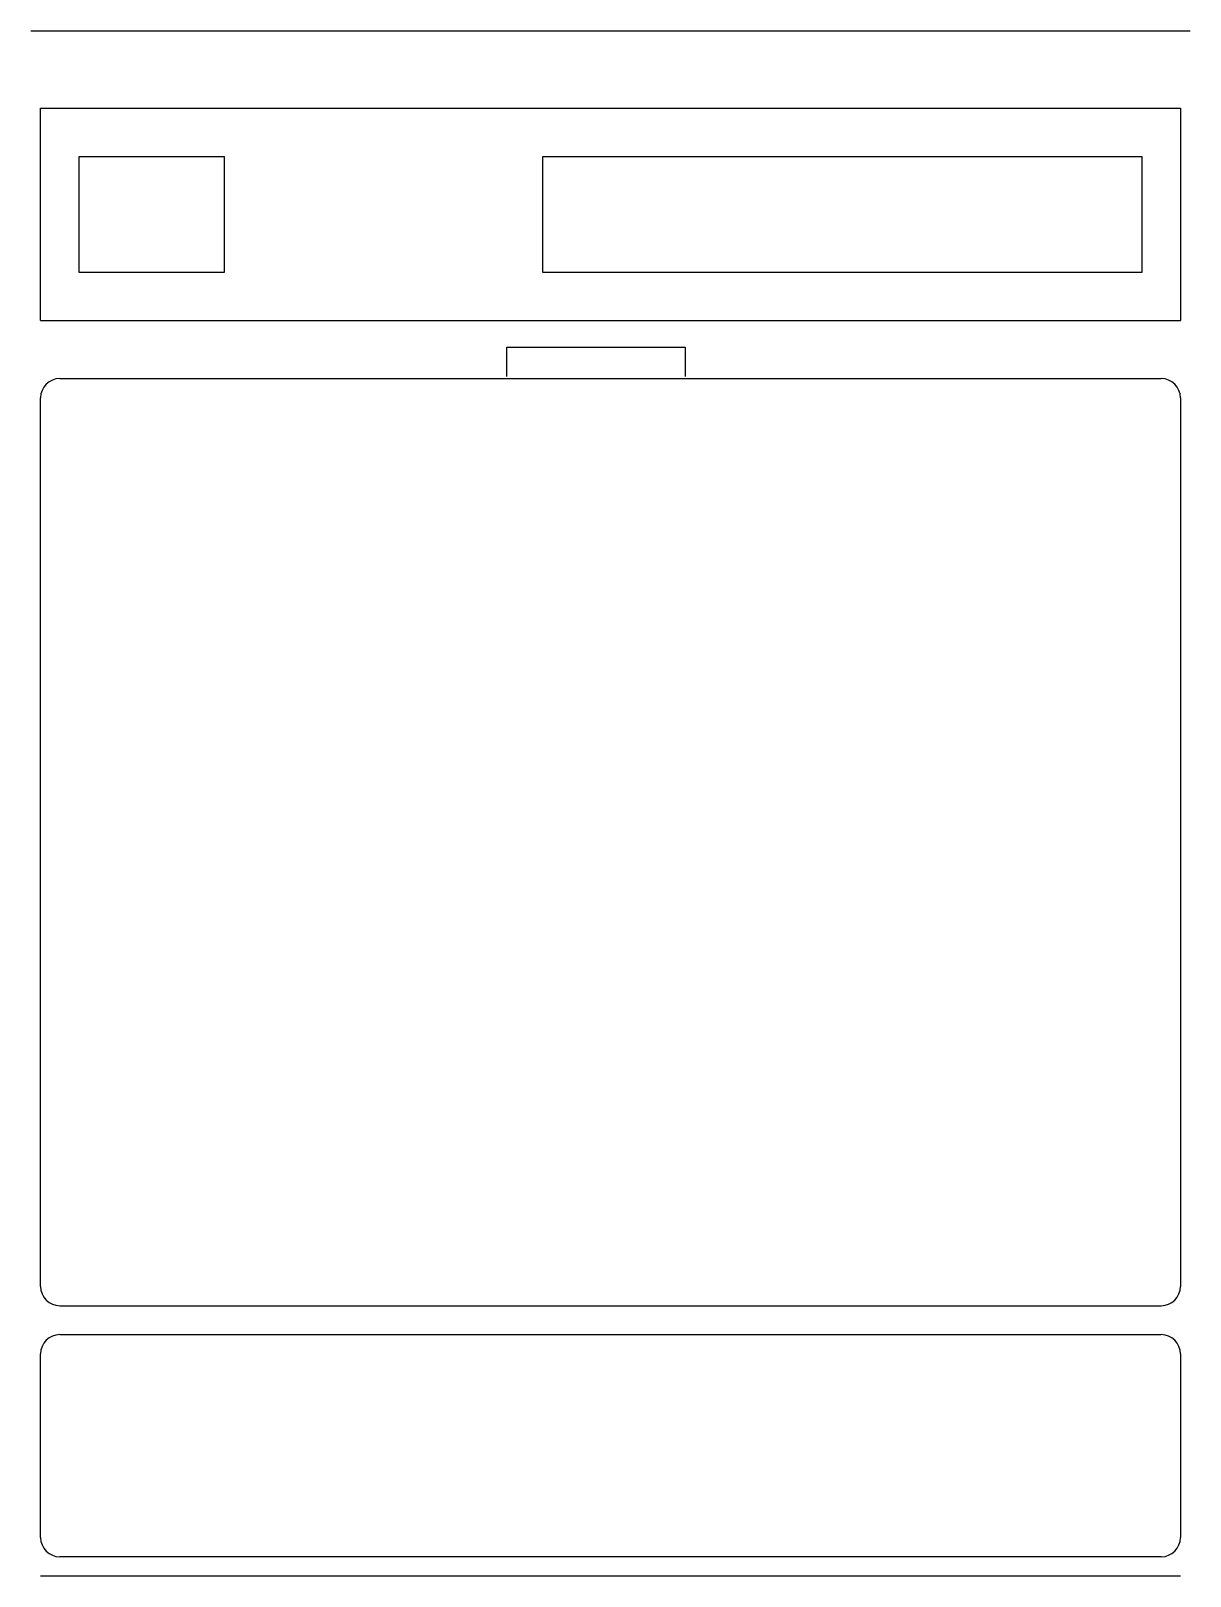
# Model space of a CAD drawing. Extents: x -59.5 to 0.5, y 0 to 80.
import ezdxf

# ---------------------------------------------------------------- set-up
doc = ezdxf.new("R2010")
doc.units = 0
doc.header["$LTSCALE"] = 25
doc.header["$MEASUREMENT"] = 0
doc.layers.get('0').update_dxf_attribs({"linetype": 'CONTINUOUS'})

msp = doc.modelspace()

# ---------------------------------------------------------------- linework, layer by layer
at = {"color": 0, "linetype": 'ByBlock'}
for p, q in [((-59.5, 80), (0.5, 80)), ((-59, 76), (0, 76)), ((-59, 65), (-59, 76)), ((0, 76), (0, 65)), ((-57, 73.5), (-49.5, 73.5)), ((-57, 67.5), (-57, 73.5)), ((-49.5, 73.5), (-49.5, 67.5)), ((-33, 73.5), (-2, 73.5)), ((-33, 67.5), (-33, 73.5)), ((-2, 73.5), (-2, 67.5)), ((-49.5, 67.5), (-57, 67.5)), ((-2, 67.5), (-33, 67.5)), ((-59, 65), (0, 65)), ((-34.863, 63.625), (-25.633, 63.625)), ((-34.863, 62.115), (-34.863, 63.625)), ((-25.633, 63.625), (-25.633, 62.115)), ((-58, 62), (-1, 62)), ((-59, 15), (-59, 61)), ((0, 61), (0, 15)), ((-58, 14), (-1, 14)), ((-58, 12.5), (-1, 12.5)), ((-59, 2), (-59, 11.5)), ((0, 11.5), (0, 2)), ((-1, 1), (-58, 1)), ((0, 0), (-59, 0))]:
    msp.add_line(p, q, dxfattribs=at)
for centre, start, end in [((-58, 61), 90, 180), ((-1, 61), 0, 90), ((-58, 15), 180, 270), ((-1, 15), 270, 0), ((-58, 11.5), 90, 180), ((-1, 11.5), 0, 90), ((-58, 2), 180, 270), ((-1, 2), 270, 0)]:
    msp.add_arc(centre, 1, start, end, dxfattribs=at)

doc.saveas('drawing.dxf')
